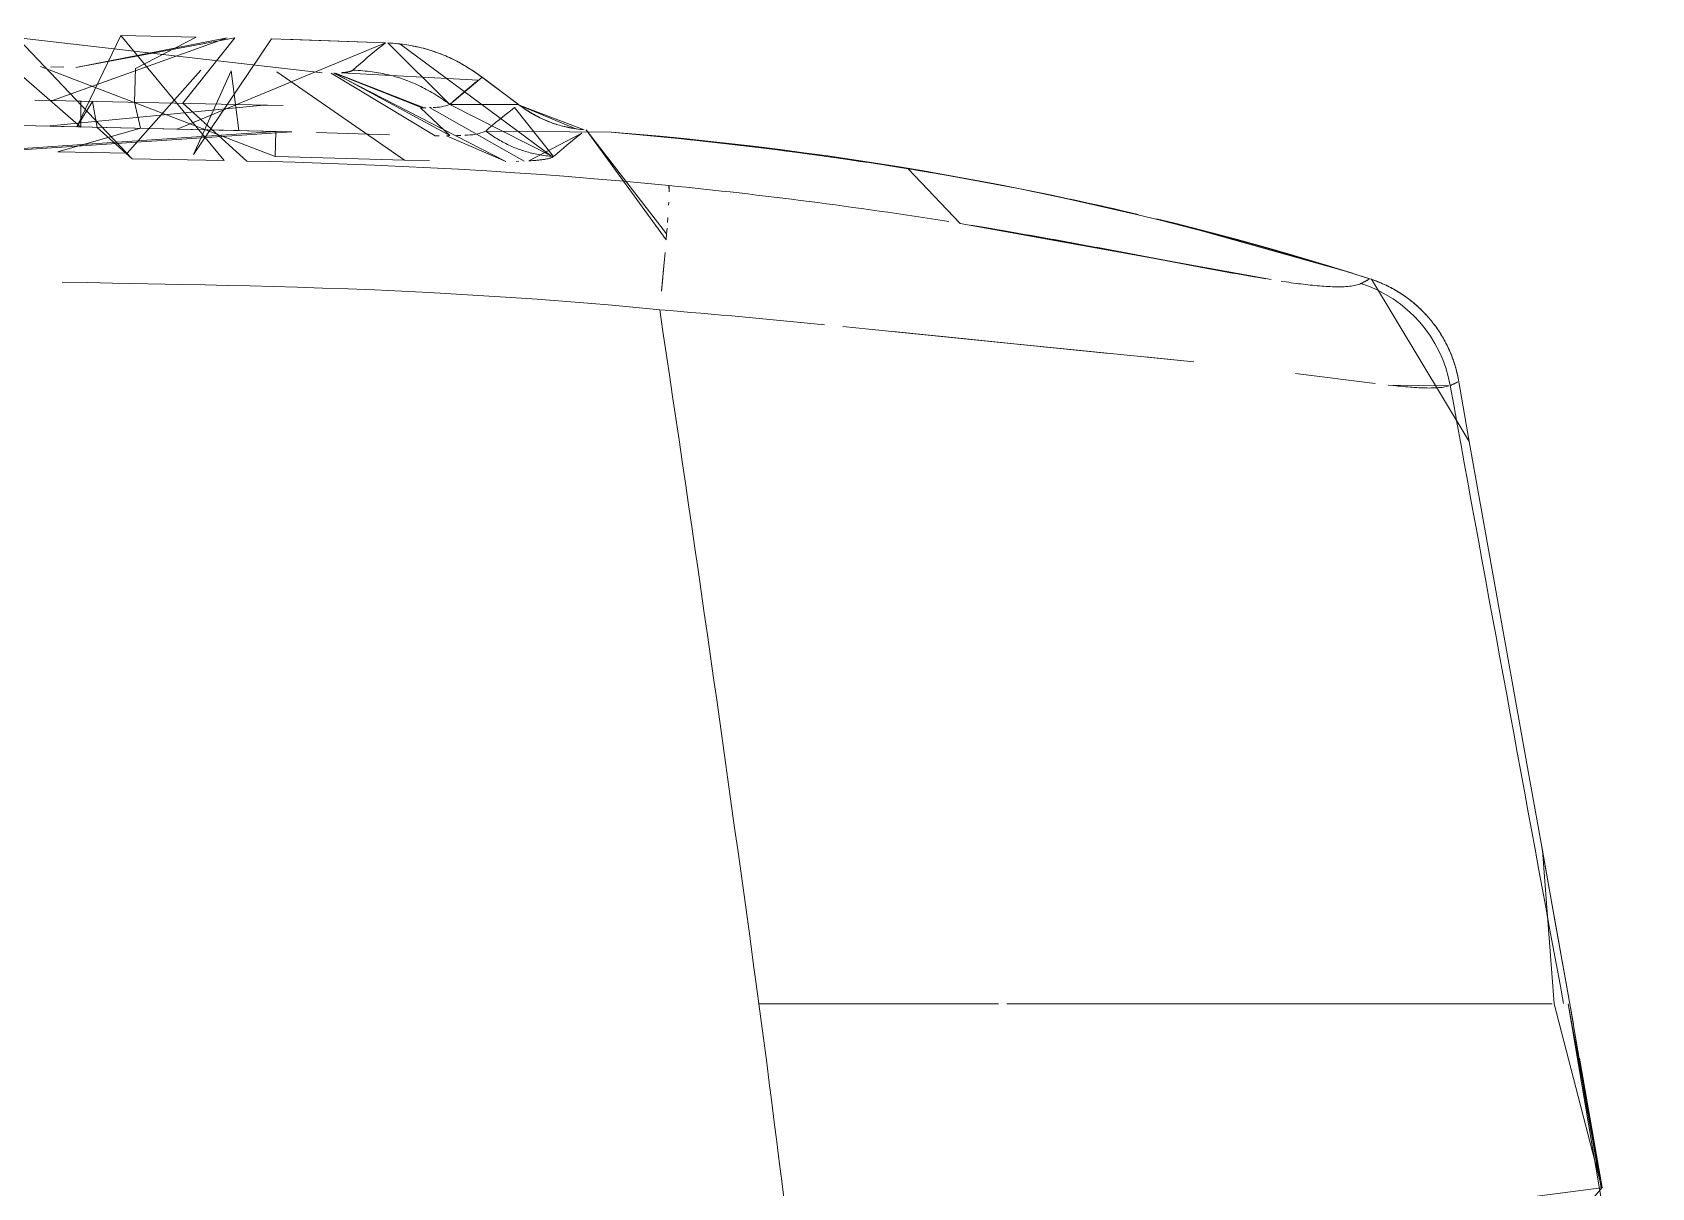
# Model space of a CAD drawing. Header units: millimetres. Extents: x 521 to 148073, y -17811 to 32040.
# Drawn here: x 59869.9 to 59947, y 10226.5 to 10281.4 of the extents above; entities that cross this region are included whole.
import ezdxf

# ---------------------------------------------------------------- set-up
doc = ezdxf.new("R2010")
doc.units = ezdxf.units.MM
doc.layers.add('Datové rozvody', color=6, linetype='Continuous')
doc.layers.add('PDF_Geometrie', color=7, linetype='Continuous', true_color=0xbdbdbd)

# ---------------------------------------------------------------- blocks, each defined once
blk = doc.blocks.new('projektor')
at = {"layer": 'PDF_Geometrie', "lineweight": 13}
for points in [[(86474.272, 14985.128), (86474.235, 14983.228), (86468.431, 14977.705)], [(86474.272, 14985.128), (86474.273, 14985.128), (86469.892, 14980.077), (86471.095, 14980.077)], [(86474.275, 14985.24), (86474.273, 14985.128), (86472.396, 14968.918)], [(86468.514, 14970.465), (86468.531, 14971.093), (86472.696, 14981.954)], [(86471.122, 14981.384), (86471.14, 14982.208), (86470.888, 14970.719)], [(86471.084, 14979.547), (86471.122, 14981.384), (86474.029, 14973.307), (86472.653, 14980.307), (86474.02, 14972.953), (86470.996, 14975.365), (86468.322, 14972.396), (86468.295, 14971.307), (86468.264, 14970.161), (86468.226, 14968.975), (86468.183, 14967.755), (86468.132, 14966.497), (86468.074, 14965.205), (86468.011, 14963.906), (86467.94, 14962.599), (86467.862, 14961.286), (86467.779, 14959.999), (86467.692, 14958.749), (86467.6, 14957.524), (86467.504, 14956.324), (86467.403, 14955.148), (86467.298, 14953.996), (86467.189, 14952.868)], [(86474.133, 14978.224), (86474.059, 14974.739), (86472.596, 14977.556), (86471.044, 14977.601), (86469.836, 14977.325), (86468.752, 14981.137), (86468.684, 14977.937), (86472.53, 14974.526)], [(86470.888, 14970.719), (86470.912, 14971.624), (86469.931, 14981.654)], [(86472.665, 14980.867), (86472.681, 14981.466)], [(86462.718, 14980.94), (86462.695, 14979.759), (86462.672, 14978.611), (86462.607, 14975.367), (86462.586, 14974.322), (86462.564, 14973.285), (86462.542, 14972.251), (86462.516, 14971.181), (86462.484, 14970.059), (86462.446, 14968.901), (86462.404, 14967.713), (86462.355, 14966.486), (86462.298, 14965.229), (86462.236, 14963.967), (86462.167, 14962.699), (86462.091, 14961.427), (86462.01, 14960.179), (86461.926, 14958.97), (86461.837, 14957.787), (86461.744, 14956.627), (86461.645, 14955.491), (86461.545, 14954.379), (86461.439, 14953.292)], [(86469.897, 14980.268), (86469.914, 14980.991)], [(86468.332, 14963.95), (86468.361, 14965.108), (86472.449, 14971.018)], [(86468.531, 14971.093), (86469.694, 14971.062)], [(86473.963, 14970.684), (86473.791, 14965.989)], [(86468.361, 14965.108), (86468.514, 14970.465)], [(86469.534, 14965.795), (86469.636, 14969.171)], [(86469.497, 14962.998), (86469.494, 14963.161), (86468.295, 14960.413), (86472.391, 14968.371)], [(86469.493, 14963.502), (86469.493, 14963.681), (86472.39, 14968.494)], [(86470.784, 14964.282), (86470.783, 14964.37), (86469.497, 14962.998), (86472.391, 14968.348)], [(86470.787, 14964.194), (86470.784, 14964.282), (86472.392, 14968.324)], [(86473.791, 14965.989), (86473.66, 14966.154), (86473.527, 14966.32), (86473.391, 14966.486), (86473.251, 14966.654), (86473.109, 14966.823), (86472.965, 14966.991), (86472.82, 14967.157), (86472.674, 14967.323), (86472.527, 14967.487), (86472.519, 14967.496), (86472.512, 14967.508), (86472.505, 14967.52), (86472.498, 14967.533), (86472.491, 14967.548), (86472.485, 14967.564), (86472.48, 14967.579), (86472.475, 14967.595), (86472.469, 14967.612), (86472.464, 14967.63), (86472.459, 14967.648), (86472.455, 14967.666), (86472.451, 14967.685), (86472.448, 14967.704), (86472.444, 14967.723), (86472.44, 14967.742), (86472.437, 14967.761), (86472.433, 14967.78), (86472.431, 14967.8), (86472.428, 14967.819), (86472.426, 14967.838), (86472.423, 14967.858), (86472.421, 14967.876), (86472.419, 14967.895), (86472.417, 14967.915), (86472.414, 14967.933), (86472.412, 14967.951), (86472.411, 14967.97), (86472.409, 14967.988), (86472.407, 14968.023), (86472.067, 14961.679), (86471.935, 14961.845), (86471.8, 14962.01), (86471.662, 14962.177), (86471.52, 14962.345), (86471.377, 14962.512), (86471.233, 14962.678), (86471.089, 14962.843), (86470.944, 14963.006), (86468.522, 14958.218), (86468.511, 14958.233), (86468.501, 14958.252), (86468.491, 14958.271), (86468.482, 14958.292), (86468.473, 14958.315), (86468.464, 14958.34), (86468.455, 14958.367), (86468.447, 14958.395), (86468.439, 14958.425), (86468.431, 14958.455), (86468.424, 14958.488), (86468.417, 14958.522), (86468.411, 14958.558), (86468.404, 14958.595), (86468.397, 14958.632), (86468.392, 14958.672), (86468.386, 14958.713), (86468.381, 14958.754), (86468.375, 14958.798), (86468.37, 14958.842), (86468.365, 14958.887), (86468.361, 14958.933), (86468.356, 14958.981), (86468.352, 14959.03), (86468.347, 14959.08), (86468.343, 14959.131), (86468.34, 14959.182), (86468.335, 14959.234), (86468.329, 14959.343), (86469.614, 14956.891), (86469.471, 14957.075), (86469.33, 14957.252), (86469.192, 14957.424), (86469.056, 14957.589), (86468.922, 14957.75), (86468.79, 14957.907), (86468.66, 14958.058), (86468.533, 14958.204), (86470.794, 14960.02), (86470.65, 14960.205), (86470.509, 14960.383), (86470.37, 14960.556), (86470.233, 14960.724), (86470.098, 14960.885), (86469.966, 14961.043), (86469.836, 14961.196), (86469.708, 14961.344)], [(86470.789, 14964.109), (86470.787, 14964.194), (86472.392, 14968.298)], [(86472.527, 14967.487), (86472.522, 14967.367), (86472.515, 14967.251), (86472.507, 14967.136), (86472.497, 14967.025), (86472.487, 14966.916), (86472.475, 14966.809), (86472.463, 14966.704), (86472.449, 14966.6), (86472.434, 14966.499), (86472.419, 14966.399), (86472.402, 14966.301), (86472.384, 14966.204), (86472.366, 14966.108), (86472.346, 14966.014), (86472.324, 14965.921), (86472.303, 14965.829), (86472.28, 14965.738), (86472.257, 14965.647), (86472.232, 14965.558), (86472.207, 14965.469), (86472.18, 14965.382), (86472.153, 14965.294), (86472.123, 14965.208), (86472.093, 14965.121), (86472.062, 14965.035), (86472.031, 14964.949), (86471.997, 14964.864), (86471.963, 14964.778), (86471.927, 14964.693), (86471.89, 14964.609), (86471.851, 14964.523), (86471.811, 14964.438), (86471.771, 14964.352), (86471.728, 14964.267), (86471.684, 14964.181), (86471.639, 14964.095), (86471.592, 14964.008), (86471.543, 14963.922), (86471.493, 14963.833), (86471.44, 14963.746), (86471.386, 14963.656), (86471.33, 14963.567), (86471.271, 14963.476), (86471.21, 14963.385), (86471.148, 14963.292), (86471.082, 14963.198), (86471.014, 14963.102), (86470.944, 14963.006), (86473.785, 14965.87), (86473.778, 14965.753), (86473.769, 14965.639), (86473.759, 14965.527), (86473.749, 14965.418), (86473.737, 14965.311), (86473.724, 14965.206), (86473.71, 14965.103), (86473.695, 14965.001), (86473.679, 14964.901), (86473.663, 14964.803), (86473.644, 14964.706), (86473.626, 14964.611), (86473.606, 14964.517), (86473.585, 14964.423), (86473.562, 14964.332), (86473.54, 14964.24), (86473.515, 14964.15), (86473.491, 14964.061), (86473.464, 14963.972), (86473.438, 14963.884), (86473.41, 14963.797), (86473.381, 14963.71), (86473.351, 14963.624), (86473.319, 14963.537), (86473.287, 14963.452), (86473.254, 14963.366), (86473.219, 14963.282), (86473.183, 14963.197), (86473.145, 14963.112), (86473.107, 14963.027), (86473.067, 14962.941), (86473.025, 14962.857), (86472.983, 14962.771), (86472.939, 14962.686), (86472.893, 14962.599), (86472.846, 14962.514), (86472.797, 14962.426), (86472.746, 14962.339), (86472.693, 14962.252), (86472.639, 14962.163), (86472.583, 14962.074), (86472.524, 14961.983), (86472.463, 14961.892), (86472.401, 14961.8), (86472.335, 14961.706), (86472.267, 14961.612), (86472.197, 14961.515)], [(86473.771, 14965.652), (86473.738, 14965.321), (86468.54, 14958.298), (86468.549, 14958.391), (86468.56, 14958.482), (86468.57, 14958.57), (86468.582, 14958.657), (86468.595, 14958.741), (86468.608, 14958.823), (86468.622, 14958.905), (86468.638, 14958.984), (86468.654, 14959.062), (86468.671, 14959.14), (86468.688, 14959.215), (86468.707, 14959.29), (86468.726, 14959.365), (86468.746, 14959.437), (86468.767, 14959.509), (86468.79, 14959.581), (86468.812, 14959.651), (86468.835, 14959.723), (86468.86, 14959.792), (86468.886, 14959.861), (86468.912, 14959.93), (86468.939, 14959.999), (86468.968, 14960.067), (86468.997, 14960.136), (86469.028, 14960.205), (86469.059, 14960.273), (86469.092, 14960.341), (86469.126, 14960.409), (86469.161, 14960.478), (86469.197, 14960.547), (86469.235, 14960.616), (86469.274, 14960.686), (86469.315, 14960.756), (86469.358, 14960.826), (86469.402, 14960.898), (86469.448, 14960.97), (86469.496, 14961.043), (86469.545, 14961.116), (86469.597, 14961.192), (86469.652, 14961.267), (86469.708, 14961.344), (86469.66, 14955.539), (86469.555, 14954.38), (86469.445, 14953.241), (86469.331, 14952.123), (86469.213, 14951.025), (86469.091, 14949.945), (86468.965, 14948.882), (86468.835, 14947.837), (86468.702, 14946.809), (86468.564, 14945.794), (86468.422, 14944.798), (86468.278, 14943.813)], [(86473.664, 14964.809), (86473.585, 14964.426), (86473.636, 14964.657), (86473.613, 14964.548), (86473.59, 14964.441), (86473.564, 14964.334), (86473.538, 14964.229), (86473.511, 14964.125), (86473.481, 14964.023), (86473.45, 14963.921), (86473.419, 14963.82), (86473.386, 14963.72), (86473.351, 14963.621), (86473.315, 14963.522), (86473.277, 14963.423), (86473.238, 14963.326), (86473.198, 14963.228), (86473.155, 14963.129), (86473.111, 14963.032), (86473.065, 14962.934), (86473.017, 14962.835), (86472.968, 14962.738), (86472.916, 14962.638), (86472.862, 14962.539), (86472.806, 14962.439), (86472.748, 14962.338), (86472.687, 14962.237), (86472.624, 14962.135), (86472.558, 14962.032), (86472.489, 14961.928), (86472.419, 14961.822), (86472.345, 14961.716), (86472.267, 14961.609)], [(86470.8, 14963.862), (86470.796, 14963.943), (86468.318, 14959.572)], [(86473.541, 14964.243), (86473.517, 14964.152), (86473.492, 14964.062), (86473.466, 14963.974), (86473.439, 14963.885), (86473.411, 14963.798), (86473.381, 14963.71), (86473.351, 14963.624), (86473.32, 14963.537), (86473.287, 14963.452), (86473.254, 14963.365), (86473.219, 14963.28), (86473.183, 14963.195), (86473.145, 14963.11), (86473.107, 14963.025), (86473.067, 14962.939), (86473.025, 14962.854), (86472.983, 14962.768), (86472.938, 14962.682), (86472.893, 14962.595), (86472.845, 14962.509), (86472.795, 14962.421), (86472.744, 14962.334), (86472.691, 14962.244), (86472.636, 14962.156), (86472.579, 14962.065), (86472.519, 14961.974), (86472.458, 14961.882), (86472.394, 14961.789), (86472.328, 14961.694), (86472.259, 14961.599), (86472.198, 14961.515), (86470.883, 14959.752), (86470.83, 14959.677), (86470.778, 14959.603), (86470.728, 14959.529), (86470.68, 14959.457), (86470.634, 14959.385), (86470.59, 14959.314), (86470.547, 14959.244), (86470.506, 14959.173), (86470.467, 14959.104), (86470.429, 14959.035), (86470.392, 14958.967), (86470.357, 14958.899), (86470.323, 14958.831), (86470.29, 14958.763), (86470.258, 14958.695), (86470.228, 14958.627), (86470.198, 14958.559), (86470.17, 14958.491), (86470.143, 14958.423), (86470.117, 14958.354), (86470.091, 14958.285), (86470.066, 14958.216), (86470.043, 14958.146), (86470.019, 14958.076), (86469.998, 14958.004), (86469.977, 14957.932), (86469.956, 14957.86), (86469.936, 14957.787), (86469.918, 14957.712), (86469.9, 14957.636), (86469.883, 14957.559), (86469.866, 14957.482), (86469.852, 14957.401), (86469.836, 14957.321), (86469.823, 14957.237), (86469.81, 14957.153), (86469.798, 14957.067), (86469.786, 14956.979), (86469.776, 14956.889), (86469.767, 14956.796), (86470.889, 14959.756), (86470.831, 14959.676), (86470.775, 14959.595), (86470.722, 14959.517), (86470.67, 14959.439), (86470.621, 14959.362), (86470.574, 14959.284), (86470.529, 14959.208), (86470.484, 14959.133), (86470.443, 14959.057), (86470.402, 14958.983), (86470.364, 14958.908), (86470.327, 14958.835), (86470.29, 14958.76), (86470.256, 14958.686), (86470.223, 14958.612), (86470.191, 14958.538), (86470.161, 14958.463), (86470.131, 14958.389), (86470.103, 14958.314), (86470.075, 14958.238), (86470.049, 14958.162), (86470.024, 14958.086), (86470, 14958.009), (86469.977, 14957.93), (86469.955, 14957.851), (86469.933, 14957.771), (86469.913, 14957.689), (86469.894, 14957.606), (86469.875, 14957.522), (86469.859, 14957.436), (86469.842, 14957.349), (86469.827, 14957.26), (86469.813, 14957.171), (86470.894, 14959.765), (86470.84, 14959.69), (86470.788, 14959.616), (86470.738, 14959.542), (86470.689, 14959.469), (86470.642, 14959.397), (86470.598, 14959.325), (86470.554, 14959.255), (86470.513, 14959.183), (86470.473, 14959.113), (86470.434, 14959.044), (86470.397, 14958.975), (86470.362, 14958.906), (86470.327, 14958.837), (86470.294, 14958.767), (86470.261, 14958.699), (86470.23, 14958.63), (86470.201, 14958.562), (86470.171, 14958.493), (86470.144, 14958.424), (86470.118, 14958.354), (86470.092, 14958.284), (86470.066, 14958.214), (86470.043, 14958.144), (86470.019, 14958.073), (86469.997, 14958), (86469.976, 14957.927), (86469.955, 14957.854), (86469.936, 14957.78), (86469.917, 14957.703), (86469.899, 14957.627), (86469.882, 14957.549), (86469.865, 14957.47), (86469.85, 14957.39), (86469.835, 14957.308), (86469.822, 14957.224), (86469.808, 14957.139)], [(86469.508, 14962.59), (86469.505, 14962.689)], [(86469.511, 14962.494), (86469.508, 14962.59)], [(86468.309, 14959.815), (86468.305, 14959.942)], [(86465.472, 14952.938), (86465.708, 14952.921)], [(86466.278, 14952.885), (86466.412, 14952.877)], [(86420.205, 14947.535), (86421.114, 14947.648), (86422.024, 14947.761), (86422.936, 14947.876), (86423.847, 14947.991), (86424.76, 14948.108), (86425.673, 14948.225), (86426.586, 14948.343), (86427.5, 14948.462), (86428.415, 14948.583), (86429.33, 14948.704)], [(86429.33, 14948.704), (86429.33, 14937.616)], [(86460.666, 14944.819), (86460.546, 14943.616), (86459.418, 14932.49)], [(86460.432, 14942.484), (86460.089, 14939.13), (86459.8, 14936.29)], [(86468.129, 14942.842), (86467.963, 14941.8), (86465.434, 14939.394), (86462.833, 14925.004), (86465.353, 14938.895)], [(86465.353, 14938.895), (86465.273, 14938.416), (86462.871, 14925.242)], [(86465.273, 14938.416), (86465.196, 14937.953), (86462.911, 14925.482)], [(86459.119, 14929.491), (86459.025, 14928.577), (86459.938, 14937.656)], [(86429.33, 14932.559), (86429.33, 14932.266), (86429.33, 14937.234)], [(86465.121, 14937.507), (86465.046, 14937.075), (86462.952, 14925.724)], [(86429.33, 14936.132), (86429.33, 14935.43), (86429.33, 14935.089), (86429.33, 14934.754), (86429.33, 14934.425), (86429.33, 14934.101), (86429.33, 14933.782), (86429.33, 14933.468), (86429.33, 14933.161), (86429.33, 14932.559)], [(86429.33, 14932.266), (86429.33, 14930.594), (86429.33, 14936.132), (86429.33, 14929.811), (86429.33, 14927.65), (86429.33, 14928.578), (86429.33, 14927.202), (86429.33, 14926.982), (86429.33, 14926.551), (86429.33, 14926.338), (86429.33, 14925.921), (86429.33, 14925.716), (86429.33, 14925.312), (86429.33, 14925.113), (86429.33, 14924.721), (86429.33, 14924.528), (86429.33, 14924.147), (86429.33, 14923.047), (86429.33, 14923.59), (86429.33, 14922.87), (86429.33, 14922.519), (86429.33, 14922.346), (86429.33, 14922.003), (86429.33, 14921.834), (86429.33, 14921.5), (86429.33, 14921.336), (86429.33, 14921.01), (86429.33, 14920.848), (86429.33, 14920.53)], [(86459.254, 14930.837), (86459.119, 14929.491)], [(86465.647, 14930.306), (86465.441, 14929.464), (86465.23, 14928.628), (86465.015, 14927.795), (86464.795, 14926.966), (86464.571, 14926.142), (86464.343, 14925.319), (86464.11, 14924.5), (86463.872, 14923.683), (86463.629, 14922.868), (86463.381, 14922.053), (86463.128, 14921.239), (86465.406, 14929.322), (86465.176, 14928.418), (86464.942, 14927.516), (86464.703, 14926.621), (86464.458, 14925.729), (86464.207, 14924.84), (86463.951, 14923.955), (86463.69, 14923.07), (86463.423, 14922.187), (86463.149, 14921.306), (86462.875, 14920.44)], [(86429.33, 14914.936), (86429.33, 14914.484), (86429.33, 14928.341)], [(86420.814, 14909.673), (86420.823, 14909.675), (86420.228, 14910.191)], [(86429.33, 14911.177), (86429.33, 14911.176), (86420.813, 14909.732), (86418.882, 14924.505)], [(86462.759, 14924.535), (86462.725, 14924.304), (86462.709, 14924.189), (86462.693, 14924.075), (86462.677, 14923.961), (86462.662, 14923.848), (86462.647, 14923.736), (86462.633, 14923.624), (86462.62, 14923.514), (86462.607, 14923.405), (86462.594, 14923.296), (86462.583, 14923.188), (86462.571, 14923.08), (86462.561, 14922.974), (86462.551, 14922.869), (86462.542, 14922.765), (86462.534, 14922.662), (86462.527, 14922.56), (86462.52, 14922.46), (86462.515, 14922.361), (86462.51, 14922.263), (86462.506, 14922.167), (86462.503, 14922.072), (86462.502, 14921.978), (86462.502, 14921.887), (86462.502, 14921.797), (86462.504, 14921.71), (86462.507, 14921.623), (86462.513, 14921.54), (86462.519, 14921.459), (86462.527, 14921.379), (86462.536, 14921.303), (86462.547, 14921.229), (86462.559, 14921.157), (86462.574, 14921.088), (86462.59, 14921.022), (86462.61, 14920.96), (86462.63, 14920.901), (86462.653, 14920.846)], [(86458.057, 14920.435), (86458.027, 14920.186), (86458.493, 14923.868)], [(86429.33, 14920.372), (86429.33, 14919.754), (86429.33, 14912.469), (86429.33, 14912.267), (86429.33, 14912.601), (86429.33, 14914.936), (86429.33, 14914.046)], [(86462.875, 14920.44), (86462.854, 14920.378), (86462.828, 14920.301), (86462.8, 14920.224), (86462.772, 14920.146), (86462.742, 14920.07), (86462.711, 14919.994), (86462.68, 14919.919), (86462.647, 14919.843), (86462.614, 14919.768), (86462.579, 14919.694), (86462.544, 14919.619), (86462.507, 14919.546), (86462.469, 14919.474), (86462.431, 14919.402), (86462.391, 14919.33), (86462.35, 14919.258), (86462.309, 14919.187), (86462.266, 14919.117), (86462.223, 14919.048), (86462.178, 14918.979), (86462.133, 14918.91), (86462.087, 14918.842), (86462.04, 14918.775), (86461.992, 14918.709), (86461.943, 14918.643), (86461.893, 14918.578), (86461.842, 14918.514), (86461.791, 14918.45), (86461.738, 14918.387), (86461.685, 14918.325), (86461.632, 14918.262), (86461.576, 14918.201), (86461.52, 14918.141), (86461.464, 14918.082), (86461.406, 14918.023), (86461.349, 14917.965), (86461.289, 14917.908), (86461.23, 14917.853), (86461.17, 14917.797), (86461.109, 14917.743), (86461.047, 14917.689), (86460.984, 14917.636), (86460.921, 14917.584), (86460.856, 14917.532), (86460.792, 14917.482), (86460.727, 14917.432), (86460.661, 14917.384), (86460.594, 14917.337), (86460.526, 14917.29), (86460.458, 14917.243), (86460.39, 14917.198), (86460.32, 14917.155), (86460.251, 14917.112), (86460.181, 14917.069), (86460.11, 14917.029), (86460.039, 14916.988), (86459.966, 14916.949), (86459.894, 14916.911), (86459.82, 14916.874), (86459.747, 14916.837), (86459.673, 14916.802), (86459.599, 14916.767), (86459.523, 14916.735), (86459.448, 14916.702), (86459.372, 14916.67), (86459.296, 14916.641), (86459.219, 14916.611), (86459.142, 14916.583), (86459.065, 14916.557), (86458.988, 14916.53), (86458.909, 14916.506), (86458.831, 14916.481), (86458.752, 14916.459), (86458.673, 14916.437), (86458.594, 14916.416), (86458.514, 14916.396), (86458.434, 14916.378), (86458.354, 14916.36), (86458.274, 14916.344), (86458.193, 14916.329), (86455.337, 14915.834), (86462.849, 14920.363), (86462.822, 14920.286), (86462.794, 14920.209), (86462.766, 14920.133), (86462.737, 14920.057), (86462.706, 14919.981), (86462.674, 14919.905), (86462.641, 14919.831), (86462.608, 14919.757), (86462.573, 14919.683), (86462.538, 14919.609), (86462.501, 14919.536), (86462.463, 14919.464), (86462.425, 14919.392), (86462.385, 14919.32), (86462.345, 14919.249), (86462.303, 14919.179), (86462.261, 14919.11), (86462.218, 14919.041), (86462.173, 14918.971), (86462.128, 14918.903), (86462.082, 14918.836), (86462.035, 14918.77), (86461.987, 14918.704), (86461.938, 14918.638), (86461.889, 14918.574), (86461.838, 14918.51), (86461.787, 14918.446), (86461.735, 14918.384), (86461.681, 14918.321), (86461.628, 14918.259), (86461.573, 14918.199), (86461.518, 14918.139), (86461.462, 14918.08), (86461.404, 14918.022), (86461.346, 14917.964), (86461.288, 14917.907), (86461.228, 14917.852), (86461.168, 14917.797), (86461.107, 14917.743), (86461.046, 14917.689), (86460.984, 14917.636), (86460.921, 14917.584), (86460.857, 14917.533), (86460.793, 14917.483), (86460.727, 14917.434), (86460.662, 14917.386), (86460.596, 14917.338), (86460.528, 14917.292), (86460.461, 14917.246), (86460.392, 14917.201), (86460.323, 14917.158), (86460.254, 14917.114), (86460.184, 14917.072), (86460.114, 14917.032), (86460.043, 14916.992), (86459.971, 14916.952), (86459.899, 14916.915), (86459.826, 14916.877), (86459.753, 14916.84), (86459.68, 14916.806), (86459.605, 14916.771), (86459.531, 14916.739), (86459.456, 14916.706), (86459.38, 14916.675), (86459.305, 14916.645), (86459.228, 14916.616), (86459.152, 14916.587), (86459.075, 14916.561), (86458.997, 14916.534), (86458.92, 14916.509), (86458.842, 14916.485), (86458.763, 14916.462), (86458.685, 14916.441), (86458.606, 14916.419), (86458.527, 14916.4), (86458.448, 14916.382), (86458.368, 14916.363), (86458.288, 14916.347), (86458.208, 14916.332), (86458.127, 14916.317)], [(86455.337, 14915.834), (86439.82, 14913.065), (86436.419, 14912.451), (86429.33, 14911.902), (86421.158, 14909.787), (86421.757, 14909.908), (86422.698, 14910.071), (86423.642, 14910.236), (86424.586, 14910.402), (86425.532, 14910.569), (86426.479, 14910.738), (86427.429, 14910.908), (86428.378, 14911.079), (86429.33, 14911.251), (86406.559, 14907.394)], [(86429.33, 14912.267), (86429.33, 14911.991), (86429.33, 14912.892)], [(86436.419, 14912.451), (86432.917, 14911.82), (86428.379, 14911.007), (86428.394, 14911.009)], [(86436.555, 14912.476), (86429.33, 14911.177)], [(86426.808, 14910.731), (86420.823, 14909.675), (86421.158, 14909.787)]]:
    blk.add_lwpolyline(points, dxfattribs=at)
for points in [[(86468.807, 14983.294), (86468.826, 14983.928), (86469.694, 14971.062), (86469.966, 14982.82), (86469.671, 14970.321)], [(86468.431, 14977.705), (86468.344, 14973.442), (86474.133, 14978.224), (86469.897, 14980.268), (86471.084, 14979.547), (86469.877, 14979.331)], [(86469.737, 14972.763), (86469.8, 14975.627), (86473.791, 14965.989), (86473.979, 14971.262), (86470.952, 14973.3), (86468.619, 14974.859), (86472.5, 14973.127)], [(86472.267, 14961.609), (86472.197, 14961.513), (86470.944, 14963.006), (86470.94, 14959.826), (86470.94, 14959.827)], [(86472.197, 14961.513), (86472.197, 14961.514), (86472.198, 14961.515), (86470.94, 14959.827)], [(86464.958, 14952.976), (86465.222, 14952.956), (86464.958, 14952.976), (86464.681, 14952.999), (86469.758, 14956.701)], [(86463.785, 14953.074), (86464.093, 14953.047), (86463.785, 14953.074), (86463.467, 14953.101), (86463.141, 14953.131), (86462.726, 14953.168), (86462.302, 14953.208)], [(86466.903, 14952.857), (86466.953, 14952.856), (86466.978, 14952.856), (86467, 14952.856), (86467.022, 14952.856), (86467.042, 14952.856), (86467.061, 14952.856), (86467.079, 14952.857), (86467.095, 14952.857), (86467.111, 14952.858), (86467.125, 14952.859), (86467.138, 14952.86), (86467.149, 14952.861), (86467.16, 14952.862), (86467.169, 14952.863), (86467.177, 14952.865), (86467.183, 14952.866)], [(86465.046, 14937.075), (86464.974, 14936.657), (86462.993, 14925.967), (86464.903, 14936.253), (86464.8, 14935.671), (86463.036, 14926.212)], [(86464.7, 14935.114), (86464.604, 14934.58), (86463.125, 14926.708), (86464.479, 14933.899), (86463.17, 14926.957), (86464.329, 14933.091), (86463.239, 14927.333), (86463.31, 14927.713)], [(86463.477, 14928.609), (86463.381, 14928.095), (86463.602, 14929.26)], [(86462.653, 14920.846), (86462.676, 14920.794), (86462.701, 14920.744), (86462.725, 14920.695), (86462.749, 14920.649), (86462.775, 14920.603), (86462.798, 14920.56), (86462.824, 14920.519), (86462.849, 14920.479)], [(86457.957, 14919.583), (86457.931, 14919.35), (86457.92, 14919.235), (86457.908, 14919.121), (86457.897, 14919.009), (86457.887, 14918.897), (86457.877, 14918.787), (86457.868, 14918.68), (86457.86, 14918.572), (86457.852, 14918.467), (86457.845, 14918.362), (86457.839, 14918.26), (86457.834, 14918.16), (86457.829, 14918.06), (86457.825, 14917.962), (86457.822, 14917.867), (86457.82, 14917.773), (86457.819, 14917.682), (86457.82, 14917.592), (86457.822, 14917.505), (86457.825, 14917.419), (86457.829, 14917.337), (86457.835, 14917.256), (86457.841, 14917.178), (86457.849, 14917.103), (86457.86, 14917.031), (86457.87, 14916.961), (86457.884, 14916.895), (86457.9, 14916.832), (86457.917, 14916.772)], [(86457.935, 14916.716), (86457.956, 14916.665), (86457.976, 14916.617), (86457.996, 14916.568), (86458.018, 14916.522), (86458.039, 14916.477), (86458.061, 14916.434), (86458.083, 14916.394), (86458.105, 14916.355)]]:
    blk.add_lwpolyline(points, close=True, dxfattribs=at)
for centre, radius, start, end in [((86472.783, 14963.739), 1.98, 178.69737, 201.70769), ((86471.724, 14962.235), 2.204, 178.07965, 203.83038), ((86312.059, 14967.802), 158.076, 342.56621, 355.5437), ((86281.937, 14971.722), 188.419, 351.1816, 355.04222), ((86109.408, 17302.424), 2375.363, 277.740315, 278.522685), ((85992.524, 14991.867), 470.499, 354.36427, 355.29716), ((86248.023, 14974.571), 220.238, 350.94574, 354.34494), ((86315.87, 14966.44), 154.075, 346.75936, 350.79765), ((86316.226, 14966.371), 153.714, 347.08094, 350.834), ((86456.864, 14922.7), 6.079, 280.15597, 342.24649), ((88295.917, 4819.682), 10262.956, 100.3166938, 100.4790591)]:
    blk.add_arc(centre, radius, start, end, dxfattribs=at)

msp = doc.modelspace()

# ---------------------------------------------------------------- block references
at = {"layer": 'Datové rozvody', "xscale": 1.027900945623324, "yscale": 1.027900945623324, "zscale": 1.027900945623324, "rotation": 90.00000000000024}
msp.add_blockref('projektor', (75270.286, -78605.574), dxfattribs=at)

doc.saveas('drawing.dxf')
